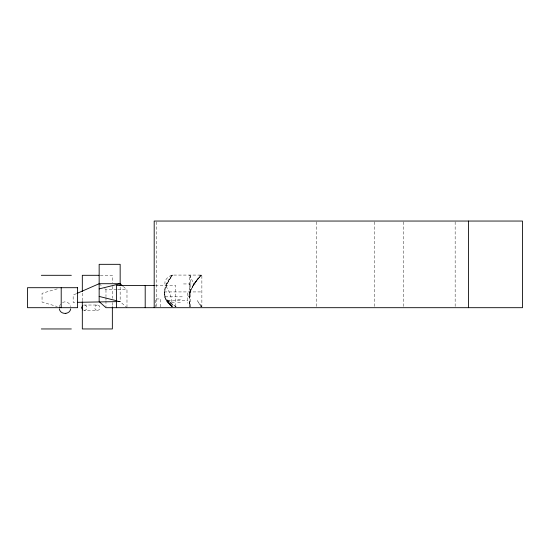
<?xml version="1.0" encoding="UTF-8"?>
<svg xmlns="http://www.w3.org/2000/svg" width="550" height="550" viewBox="0 0 550 550"><rect width="100%" height="100%" fill="white"/><g stroke="black" fill="none" stroke-linecap="round" stroke-linejoin="round"><path stroke-width="0.41" stroke-dasharray="2.75 2.06" d="M190.259 275.076L190.259 306.907M189.461 296.821L189.447 297.866L189.606 294.525L189.434 296.821L190.809 290.097L190.238 291.926L192.796 286.082L192.246 287.121L198.192 278.403M176.048 306.694L167.661 300.719L165.117 296.821L164.484 291.926L167.007 283.944L172.267 275.076C164.828 282.947 159.919 297.172 170.115 305.016L169.373 304.164L171.538 306.776M189.461 291.926L188.705 296.821L190.135 291.926L193.958 283.944L200.228 275.076M59.318 306.556L60.528 304.006M166.939 283.944L172.239 275.076M172.281 275.076L166.561 283.944L164.368 291.926L164.697 296.821L166.533 300.719L172.631 306.529L166.698 300.719L171.738 306.426M196.384 280.637L201.369 275.076L193.93 283.944L189.709 291.926L194.081 283.944L201.245 275.076L193.93 283.944L189.461 275.076L189.461 306.921M62.528 302.438C65.766 300.768 70.125 302.961 70.716 306.556M76.216 293.741L73.157 295.082L73.157 302.459L76.512 302.349M57.214 288.867L42.054 293.315L42.054 302.074L57.214 306.522M83.772 305.051L97.343 305.002C100.794 304.837 100.794 310.551 97.343 310.386L83.772 310.331M97.343 305.002C93.899 304.837 93.899 310.551 97.343 310.386M84.294 310.386C87.746 310.551 87.746 304.837 84.294 305.002M100.306 275.303L112.351 275.303L112.351 282.968M183.535 283.944L195.401 283.944M155.368 285.484L175.711 285.484L175.711 306.838M104.741 288.674L105.978 289.781L116.902 289.781M117.741 289.781L126.981 289.781L126.981 306.838M164.189 291.926L201.871 291.926M165.117 296.821L183.755 296.821M177.664 299.358L181.356 299.358M167.661 300.719L187.653 300.719M117.535 301.62L120.161 301.62L126.981 307.691M171.538 302.301L175.23 302.301M177.664 302.301L181.356 302.301M117.535 301.359L120.161 301.62L120.161 286.268M117.535 301.097L120.161 301.62L117.734 301.022M166.533 300.719L176.083 306.824M201.761 306.79L200.509 305.882L201.726 306.79M123.262 286.468L126.981 289.781M99.158 283.711L102.259 286.468M171.841 306.426L167.262 300.719L171.414 306.426M201.768 306.426L197.285 300.719L200.949 306.295M171.504 306.295L168.149 300.719L171.428 306.295M169.29 300.719L172.171 306.921M189.812 305.882L189.461 302.466M189.461 300.719L190.059 306.921M189.461 283.944L190.135 291.926M171.971 306.907C172.659 299.173 169.806 291.906 165.557 285.601C162.999 280.83 167.867 276.581 171.985 275.076L201.871 275.076L201.871 306.921M455.159 221.904L455.159 306.838M403.755 221.904L403.755 306.838M374.639 221.904L374.639 306.838M316.264 221.904L316.264 306.838M187.612 292.93L187.612 303.126M160.696 306.9L160.696 298.946L155.403 298.946L155.403 306.9M156.771 221.904L156.771 306.838M112.351 286.371L112.351 298.299M112.351 302.555L112.351 305.958M105.978 289.781L105.978 296.601M105.978 297.461L105.978 300.018M105.978 300.871L105.978 306.838M82.321 293.184L82.321 300.85M194.095 283.944L193.407 285.017L194.102 283.944M201.905 306.79L200.867 305.882L201.829 306.79M168.671 303.318L167.887 302.466L168.671 303.318M166.265 300.266L165.963 299.812L166.265 300.266M164.498 296.271L164.368 295.707L164.498 296.271M189.544 304.164L189.441 302.466L189.537 304.164"/><path stroke-width="0.82" d="M70.716 308.825C69.864 314.909 60.17 314.909 59.318 308.825M82.796 305.456L81.599 307.691L82.796 309.932M76.979 293.411L99.158 283.711L120.161 283.711L122.643 285.918M99.158 288.894L120.161 283.711M65.869 313.438L65.299 313.493M77.351 302.328L116.799 301.62M41.319 275.303L71.342 275.303M98.973 275.303L82.321 275.303L82.321 291.486M154.522 285.484L116.407 285.484L116.407 307.691M41.319 328.955L71.342 328.955M99.158 296.429L116.93 300.822M59.613 307.223L61.208 307.691L61.208 287.698M468.524 221.045L468.524 307.691M154.192 307.691L154.192 221.045L522.5 221.045L522.5 307.691L105.978 307.691L99.158 301.62L99.158 264.323L120.161 264.323L120.161 285.416M145.2 285.484L145.2 307.691M112.351 306.811L112.351 328.955L82.321 328.955L82.321 301.702M77.598 287.698L27.5 287.698L27.5 307.691L77.598 307.691L77.598 287.698"/></g></svg>
